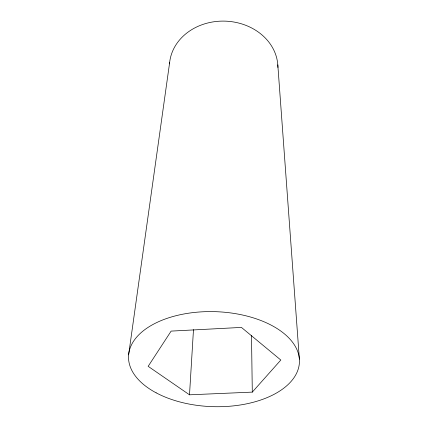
<?xml version="1.0" encoding="UTF-8"?>
<svg xmlns="http://www.w3.org/2000/svg" width="428" height="428" viewBox="0 0 428 428"><rect width="100%" height="100%" fill="white"/><g stroke="black" fill="none" stroke-linecap="round" stroke-linejoin="round"><path stroke-width="0.64" d="M189.508 394.814L148.158 366.336L171.13 331.106L241.424 327.415L280.827 360.039L252.295 392.118L189.508 394.814L193.483 329.581M128.625 354.828L169.649 62.515M277.809 64.815L299.375 359.156M251.498 335.322L252.295 392.118M169.525 63.847A54.254 46.09 1.9 0 1 225.224 21.138A54.254 46.09 1.9 0 1 277.911 67.496M156.129 392.818A85.498 47.508 1.9 0 0 297.39 371.44A85.498 47.508 1.9 0 0 188.427 313.221A85.498 47.508 1.9 0 0 156.129 392.818"/></g></svg>
